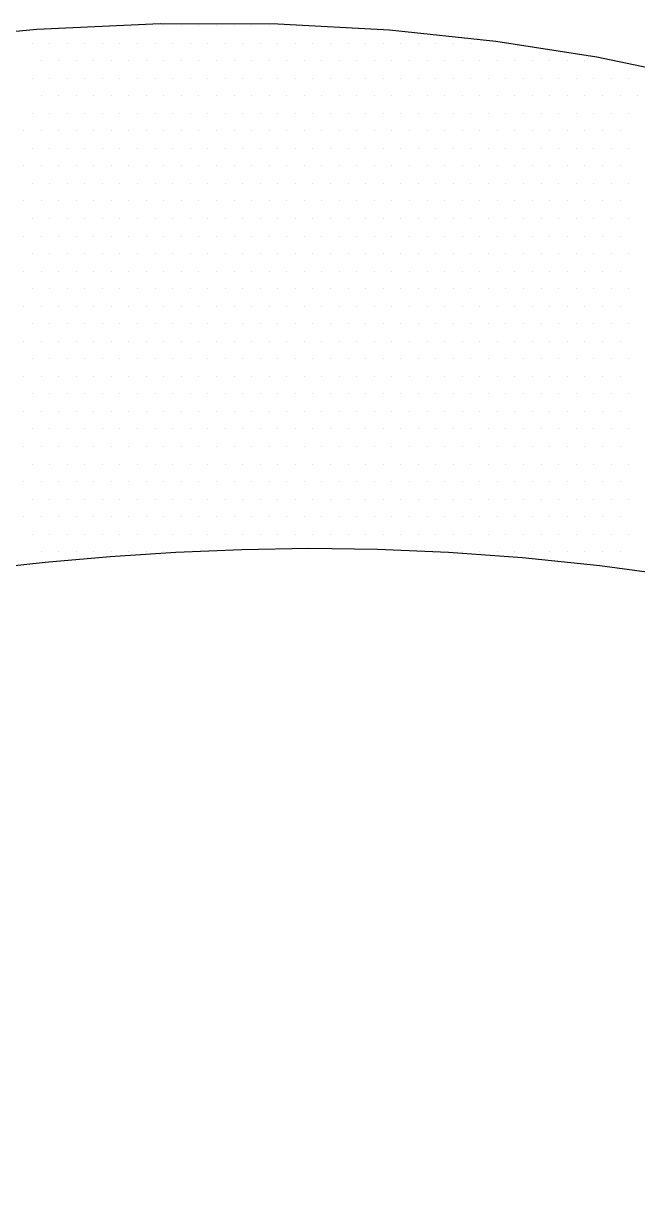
# Model space of a CAD drawing. Extents: x -427 to 62994, y 410 to 109394.
# Drawn here: x -42.435 to -42.157, y 609.872 to 610.402 of the extents above; entities that cross this region are included whole.
import ezdxf

# ---------------------------------------------------------------- set-up
doc = ezdxf.new("R2010")
doc.units = 0
doc.header["$MEASUREMENT"] = 0
doc.layers.add('LIN010CO', color=2, linetype='Continuous')

# ---------------------------------------------------------------- blocks, each defined once
blk = doc.blocks.new('*X43')
at = {"color": 0}
for p, q in [((261.67715, 628.523), (261.67715, 628.523)), ((261.6835, 628.523), (261.6835, 628.523)), ((261.68985, 628.523), (261.68985, 628.523)), ((261.6962, 628.523), (261.6962, 628.523)), ((261.70255, 628.523), (261.70255, 628.523)), ((261.7089, 628.523), (261.7089, 628.523)), ((261.71525, 628.523), (261.71525, 628.523)), ((261.7216, 628.523), (261.7216, 628.523)), ((261.72795, 628.523), (261.72795, 628.523)), ((261.7343, 628.523), (261.7343, 628.523)), ((261.74065, 628.523), (261.74065, 628.523)), ((261.604125, 628.51665), (261.604125, 628.51665)), ((261.610475, 628.51665), (261.610475, 628.51665)), ((261.616825, 628.51665), (261.616825, 628.51665)), ((261.623175, 628.51665), (261.623175, 628.51665)), ((261.629525, 628.51665), (261.629525, 628.51665)), ((261.635875, 628.51665), (261.635875, 628.51665)), ((261.642225, 628.51665), (261.642225, 628.51665)), ((261.648575, 628.51665), (261.648575, 628.51665)), ((261.654925, 628.51665), (261.654925, 628.51665)), ((261.661275, 628.51665), (261.661275, 628.51665)), ((261.667625, 628.51665), (261.667625, 628.51665)), ((261.673975, 628.51665), (261.673975, 628.51665)), ((261.680325, 628.51665), (261.680325, 628.51665)), ((261.686675, 628.51665), (261.686675, 628.51665)), ((261.693025, 628.51665), (261.693025, 628.51665)), ((261.699375, 628.51665), (261.699375, 628.51665)), ((261.705725, 628.51665), (261.705725, 628.51665)), ((261.712075, 628.51665), (261.712075, 628.51665)), ((261.718425, 628.51665), (261.718425, 628.51665)), ((261.724775, 628.51665), (261.724775, 628.51665)), ((261.731125, 628.51665), (261.731125, 628.51665)), ((261.737475, 628.51665), (261.737475, 628.51665)), ((261.743825, 628.51665), (261.743825, 628.51665)), ((261.750175, 628.51665), (261.750175, 628.51665)), ((261.756525, 628.51665), (261.756525, 628.51665)), ((261.762875, 628.51665), (261.762875, 628.51665)), ((261.769225, 628.51665), (261.769225, 628.51665)), ((261.775575, 628.51665), (261.775575, 628.51665)), ((261.5692, 628.5103), (261.5692, 628.5103)), ((261.57555, 628.5103), (261.57555, 628.5103)), ((261.5819, 628.5103), (261.5819, 628.5103)), ((261.58825, 628.5103), (261.58825, 628.5103)), ((261.5946, 628.5103), (261.5946, 628.5103)), ((261.60095, 628.5103), (261.60095, 628.5103)), ((261.6073, 628.5103), (261.6073, 628.5103)), ((261.61365, 628.5103), (261.61365, 628.5103)), ((261.62, 628.5103), (261.62, 628.5103)), ((261.62635, 628.5103), (261.62635, 628.5103)), ((261.6327, 628.5103), (261.6327, 628.5103)), ((261.63905, 628.5103), (261.63905, 628.5103)), ((261.6454, 628.5103), (261.6454, 628.5103)), ((261.65175, 628.5103), (261.65175, 628.5103)), ((261.6581, 628.5103), (261.6581, 628.5103)), ((261.66445, 628.5103), (261.66445, 628.5103)), ((261.6708, 628.5103), (261.6708, 628.5103)), ((261.67715, 628.5103), (261.67715, 628.5103)), ((261.6835, 628.5103), (261.6835, 628.5103)), ((261.68985, 628.5103), (261.68985, 628.5103)), ((261.6962, 628.5103), (261.6962, 628.5103)), ((261.70255, 628.5103), (261.70255, 628.5103)), ((261.7089, 628.5103), (261.7089, 628.5103)), ((261.71525, 628.5103), (261.71525, 628.5103)), ((261.7216, 628.5103), (261.7216, 628.5103)), ((261.72795, 628.5103), (261.72795, 628.5103)), ((261.7343, 628.5103), (261.7343, 628.5103)), ((261.74065, 628.5103), (261.74065, 628.5103)), ((261.747, 628.5103), (261.747, 628.5103)), ((261.75335, 628.5103), (261.75335, 628.5103)), ((261.7597, 628.5103), (261.7597, 628.5103)), ((261.76605, 628.5103), (261.76605, 628.5103)), ((261.7724, 628.5103), (261.7724, 628.5103)), ((261.559675, 628.50395), (261.559675, 628.50395)), ((261.566025, 628.50395), (261.566025, 628.50395)), ((261.572375, 628.50395), (261.572375, 628.50395)), ((261.578725, 628.50395), (261.578725, 628.50395)), ((261.585075, 628.50395), (261.585075, 628.50395)), ((261.591425, 628.50395), (261.591425, 628.50395)), ((261.597775, 628.50395), (261.597775, 628.50395)), ((261.604125, 628.50395), (261.604125, 628.50395)), ((261.610475, 628.50395), (261.610475, 628.50395)), ((261.616825, 628.50395), (261.616825, 628.50395)), ((261.623175, 628.50395), (261.623175, 628.50395)), ((261.629525, 628.50395), (261.629525, 628.50395)), ((261.635875, 628.50395), (261.635875, 628.50395)), ((261.642225, 628.50395), (261.642225, 628.50395)), ((261.648575, 628.50395), (261.648575, 628.50395)), ((261.654925, 628.50395), (261.654925, 628.50395)), ((261.661275, 628.50395), (261.661275, 628.50395)), ((261.667625, 628.50395), (261.667625, 628.50395)), ((261.673975, 628.50395), (261.673975, 628.50395)), ((261.680325, 628.50395), (261.680325, 628.50395)), ((261.686675, 628.50395), (261.686675, 628.50395)), ((261.693025, 628.50395), (261.693025, 628.50395)), ((261.699375, 628.50395), (261.699375, 628.50395)), ((261.705725, 628.50395), (261.705725, 628.50395)), ((261.712075, 628.50395), (261.712075, 628.50395)), ((261.718425, 628.50395), (261.718425, 628.50395)), ((261.724775, 628.50395), (261.724775, 628.50395)), ((261.731125, 628.50395), (261.731125, 628.50395)), ((261.737475, 628.50395), (261.737475, 628.50395)), ((261.743825, 628.50395), (261.743825, 628.50395)), ((261.750175, 628.50395), (261.750175, 628.50395)), ((261.756525, 628.50395), (261.756525, 628.50395)), ((261.762875, 628.50395), (261.762875, 628.50395)), ((261.769225, 628.50395), (261.769225, 628.50395)), ((261.775575, 628.50395), (261.775575, 628.50395)), ((261.5565, 628.4976), (261.5565, 628.4976)), ((261.56285, 628.4976), (261.56285, 628.4976)), ((261.5692, 628.4976), (261.5692, 628.4976)), ((261.57555, 628.4976), (261.57555, 628.4976)), ((261.5819, 628.4976), (261.5819, 628.4976)), ((261.58825, 628.4976), (261.58825, 628.4976)), ((261.5946, 628.4976), (261.5946, 628.4976)), ((261.60095, 628.4976), (261.60095, 628.4976)), ((261.6073, 628.4976), (261.6073, 628.4976)), ((261.61365, 628.4976), (261.61365, 628.4976)), ((261.62, 628.4976), (261.62, 628.4976)), ((261.62635, 628.4976), (261.62635, 628.4976)), ((261.6327, 628.4976), (261.6327, 628.4976)), ((261.63905, 628.4976), (261.63905, 628.4976)), ((261.6454, 628.4976), (261.6454, 628.4976)), ((261.65175, 628.4976), (261.65175, 628.4976)), ((261.6581, 628.4976), (261.6581, 628.4976)), ((261.66445, 628.4976), (261.66445, 628.4976)), ((261.6708, 628.4976), (261.6708, 628.4976)), ((261.67715, 628.4976), (261.67715, 628.4976)), ((261.6835, 628.4976), (261.6835, 628.4976)), ((261.68985, 628.4976), (261.68985, 628.4976)), ((261.6962, 628.4976), (261.6962, 628.4976)), ((261.70255, 628.4976), (261.70255, 628.4976)), ((261.7089, 628.4976), (261.7089, 628.4976)), ((261.71525, 628.4976), (261.71525, 628.4976)), ((261.7216, 628.4976), (261.7216, 628.4976)), ((261.72795, 628.4976), (261.72795, 628.4976)), ((261.7343, 628.4976), (261.7343, 628.4976)), ((261.74065, 628.4976), (261.74065, 628.4976)), ((261.747, 628.4976), (261.747, 628.4976)), ((261.75335, 628.4976), (261.75335, 628.4976)), ((261.7597, 628.4976), (261.7597, 628.4976)), ((261.76605, 628.4976), (261.76605, 628.4976)), ((261.7724, 628.4976), (261.7724, 628.4976)), ((261.559675, 628.49125), (261.559675, 628.49125)), ((261.566025, 628.49125), (261.566025, 628.49125)), ((261.572375, 628.49125), (261.572375, 628.49125)), ((261.578725, 628.49125), (261.578725, 628.49125)), ((261.585075, 628.49125), (261.585075, 628.49125)), ((261.591425, 628.49125), (261.591425, 628.49125)), ((261.597775, 628.49125), (261.597775, 628.49125)), ((261.604125, 628.49125), (261.604125, 628.49125)), ((261.610475, 628.49125), (261.610475, 628.49125)), ((261.616825, 628.49125), (261.616825, 628.49125)), ((261.623175, 628.49125), (261.623175, 628.49125)), ((261.629525, 628.49125), (261.629525, 628.49125)), ((261.635875, 628.49125), (261.635875, 628.49125)), ((261.642225, 628.49125), (261.642225, 628.49125)), ((261.648575, 628.49125), (261.648575, 628.49125)), ((261.654925, 628.49125), (261.654925, 628.49125)), ((261.661275, 628.49125), (261.661275, 628.49125)), ((261.667625, 628.49125), (261.667625, 628.49125)), ((261.673975, 628.49125), (261.673975, 628.49125)), ((261.680325, 628.49125), (261.680325, 628.49125)), ((261.686675, 628.49125), (261.686675, 628.49125)), ((261.693025, 628.49125), (261.693025, 628.49125)), ((261.699375, 628.49125), (261.699375, 628.49125)), ((261.705725, 628.49125), (261.705725, 628.49125)), ((261.712075, 628.49125), (261.712075, 628.49125)), ((261.718425, 628.49125), (261.718425, 628.49125)), ((261.724775, 628.49125), (261.724775, 628.49125)), ((261.731125, 628.49125), (261.731125, 628.49125)), ((261.737475, 628.49125), (261.737475, 628.49125)), ((261.743825, 628.49125), (261.743825, 628.49125)), ((261.750175, 628.49125), (261.750175, 628.49125)), ((261.756525, 628.49125), (261.756525, 628.49125)), ((261.762875, 628.49125), (261.762875, 628.49125)), ((261.769225, 628.49125), (261.769225, 628.49125)), ((261.775575, 628.49125), (261.775575, 628.49125)), ((261.56285, 628.4849), (261.56285, 628.4849)), ((261.5692, 628.4849), (261.5692, 628.4849)), ((261.57555, 628.4849), (261.57555, 628.4849)), ((261.5819, 628.4849), (261.5819, 628.4849)), ((261.58825, 628.4849), (261.58825, 628.4849)), ((261.5946, 628.4849), (261.5946, 628.4849)), ((261.60095, 628.4849), (261.60095, 628.4849)), ((261.6073, 628.4849), (261.6073, 628.4849)), ((261.61365, 628.4849), (261.61365, 628.4849)), ((261.62, 628.4849), (261.62, 628.4849)), ((261.62635, 628.4849), (261.62635, 628.4849)), ((261.6327, 628.4849), (261.6327, 628.4849)), ((261.63905, 628.4849), (261.63905, 628.4849)), ((261.6454, 628.4849), (261.6454, 628.4849)), ((261.65175, 628.4849), (261.65175, 628.4849)), ((261.6581, 628.4849), (261.6581, 628.4849)), ((261.66445, 628.4849), (261.66445, 628.4849)), ((261.6708, 628.4849), (261.6708, 628.4849)), ((261.67715, 628.4849), (261.67715, 628.4849)), ((261.6835, 628.4849), (261.6835, 628.4849)), ((261.68985, 628.4849), (261.68985, 628.4849)), ((261.6962, 628.4849), (261.6962, 628.4849)), ((261.70255, 628.4849), (261.70255, 628.4849)), ((261.7089, 628.4849), (261.7089, 628.4849)), ((261.71525, 628.4849), (261.71525, 628.4849)), ((261.7216, 628.4849), (261.7216, 628.4849)), ((261.72795, 628.4849), (261.72795, 628.4849)), ((261.7343, 628.4849), (261.7343, 628.4849)), ((261.74065, 628.4849), (261.74065, 628.4849)), ((261.747, 628.4849), (261.747, 628.4849)), ((261.75335, 628.4849), (261.75335, 628.4849)), ((261.7597, 628.4849), (261.7597, 628.4849)), ((261.76605, 628.4849), (261.76605, 628.4849)), ((261.7724, 628.4849), (261.7724, 628.4849)), ((261.77875, 628.4849), (261.77875, 628.4849)), ((261.559675, 628.47855), (261.559675, 628.47855)), ((261.566025, 628.47855), (261.566025, 628.47855)), ((261.572375, 628.47855), (261.572375, 628.47855)), ((261.578725, 628.47855), (261.578725, 628.47855)), ((261.585075, 628.47855), (261.585075, 628.47855)), ((261.591425, 628.47855), (261.591425, 628.47855)), ((261.597775, 628.47855), (261.597775, 628.47855)), ((261.604125, 628.47855), (261.604125, 628.47855)), ((261.610475, 628.47855), (261.610475, 628.47855)), ((261.616825, 628.47855), (261.616825, 628.47855)), ((261.623175, 628.47855), (261.623175, 628.47855)), ((261.629525, 628.47855), (261.629525, 628.47855)), ((261.635875, 628.47855), (261.635875, 628.47855)), ((261.642225, 628.47855), (261.642225, 628.47855)), ((261.648575, 628.47855), (261.648575, 628.47855)), ((261.654925, 628.47855), (261.654925, 628.47855)), ((261.661275, 628.47855), (261.661275, 628.47855)), ((261.667625, 628.47855), (261.667625, 628.47855)), ((261.673975, 628.47855), (261.673975, 628.47855)), ((261.680325, 628.47855), (261.680325, 628.47855)), ((261.686675, 628.47855), (261.686675, 628.47855)), ((261.693025, 628.47855), (261.693025, 628.47855)), ((261.699375, 628.47855), (261.699375, 628.47855)), ((261.705725, 628.47855), (261.705725, 628.47855)), ((261.712075, 628.47855), (261.712075, 628.47855)), ((261.718425, 628.47855), (261.718425, 628.47855)), ((261.724775, 628.47855), (261.724775, 628.47855)), ((261.731125, 628.47855), (261.731125, 628.47855)), ((261.737475, 628.47855), (261.737475, 628.47855)), ((261.743825, 628.47855), (261.743825, 628.47855)), ((261.750175, 628.47855), (261.750175, 628.47855)), ((261.756525, 628.47855), (261.756525, 628.47855)), ((261.762875, 628.47855), (261.762875, 628.47855)), ((261.769225, 628.47855), (261.769225, 628.47855)), ((261.775575, 628.47855), (261.775575, 628.47855)), ((261.56285, 628.4722), (261.56285, 628.4722)), ((261.5692, 628.4722), (261.5692, 628.4722)), ((261.57555, 628.4722), (261.57555, 628.4722)), ((261.5819, 628.4722), (261.5819, 628.4722)), ((261.58825, 628.4722), (261.58825, 628.4722)), ((261.5946, 628.4722), (261.5946, 628.4722)), ((261.60095, 628.4722), (261.60095, 628.4722)), ((261.6073, 628.4722), (261.6073, 628.4722)), ((261.61365, 628.4722), (261.61365, 628.4722)), ((261.62, 628.4722), (261.62, 628.4722)), ((261.62635, 628.4722), (261.62635, 628.4722)), ((261.6327, 628.4722), (261.6327, 628.4722)), ((261.63905, 628.4722), (261.63905, 628.4722)), ((261.6454, 628.4722), (261.6454, 628.4722)), ((261.65175, 628.4722), (261.65175, 628.4722)), ((261.6581, 628.4722), (261.6581, 628.4722)), ((261.66445, 628.4722), (261.66445, 628.4722)), ((261.6708, 628.4722), (261.6708, 628.4722)), ((261.67715, 628.4722), (261.67715, 628.4722)), ((261.6835, 628.4722), (261.6835, 628.4722)), ((261.68985, 628.4722), (261.68985, 628.4722)), ((261.6962, 628.4722), (261.6962, 628.4722)), ((261.70255, 628.4722), (261.70255, 628.4722)), ((261.7089, 628.4722), (261.7089, 628.4722)), ((261.71525, 628.4722), (261.71525, 628.4722)), ((261.7216, 628.4722), (261.7216, 628.4722)), ((261.72795, 628.4722), (261.72795, 628.4722)), ((261.7343, 628.4722), (261.7343, 628.4722)), ((261.74065, 628.4722), (261.74065, 628.4722)), ((261.747, 628.4722), (261.747, 628.4722)), ((261.75335, 628.4722), (261.75335, 628.4722)), ((261.7597, 628.4722), (261.7597, 628.4722)), ((261.76605, 628.4722), (261.76605, 628.4722)), ((261.7724, 628.4722), (261.7724, 628.4722)), ((261.77875, 628.4722), (261.77875, 628.4722)), ((261.559675, 628.46585), (261.559675, 628.46585)), ((261.566025, 628.46585), (261.566025, 628.46585)), ((261.572375, 628.46585), (261.572375, 628.46585)), ((261.578725, 628.46585), (261.578725, 628.46585)), ((261.585075, 628.46585), (261.585075, 628.46585)), ((261.591425, 628.46585), (261.591425, 628.46585)), ((261.597775, 628.46585), (261.597775, 628.46585)), ((261.604125, 628.46585), (261.604125, 628.46585)), ((261.610475, 628.46585), (261.610475, 628.46585)), ((261.616825, 628.46585), (261.616825, 628.46585)), ((261.623175, 628.46585), (261.623175, 628.46585)), ((261.629525, 628.46585), (261.629525, 628.46585)), ((261.635875, 628.46585), (261.635875, 628.46585)), ((261.642225, 628.46585), (261.642225, 628.46585)), ((261.648575, 628.46585), (261.648575, 628.46585)), ((261.654925, 628.46585), (261.654925, 628.46585)), ((261.661275, 628.46585), (261.661275, 628.46585)), ((261.667625, 628.46585), (261.667625, 628.46585)), ((261.673975, 628.46585), (261.673975, 628.46585)), ((261.680325, 628.46585), (261.680325, 628.46585)), ((261.686675, 628.46585), (261.686675, 628.46585)), ((261.693025, 628.46585), (261.693025, 628.46585)), ((261.699375, 628.46585), (261.699375, 628.46585)), ((261.705725, 628.46585), (261.705725, 628.46585)), ((261.712075, 628.46585), (261.712075, 628.46585)), ((261.718425, 628.46585), (261.718425, 628.46585)), ((261.724775, 628.46585), (261.724775, 628.46585)), ((261.731125, 628.46585), (261.731125, 628.46585)), ((261.737475, 628.46585), (261.737475, 628.46585)), ((261.743825, 628.46585), (261.743825, 628.46585)), ((261.750175, 628.46585), (261.750175, 628.46585)), ((261.756525, 628.46585), (261.756525, 628.46585)), ((261.762875, 628.46585), (261.762875, 628.46585)), ((261.769225, 628.46585), (261.769225, 628.46585)), ((261.775575, 628.46585), (261.775575, 628.46585)), ((261.56285, 628.4595), (261.56285, 628.4595)), ((261.5692, 628.4595), (261.5692, 628.4595)), ((261.57555, 628.4595), (261.57555, 628.4595)), ((261.5819, 628.4595), (261.5819, 628.4595)), ((261.58825, 628.4595), (261.58825, 628.4595)), ((261.5946, 628.4595), (261.5946, 628.4595)), ((261.60095, 628.4595), (261.60095, 628.4595)), ((261.6073, 628.4595), (261.6073, 628.4595)), ((261.61365, 628.4595), (261.61365, 628.4595)), ((261.62, 628.4595), (261.62, 628.4595)), ((261.62635, 628.4595), (261.62635, 628.4595)), ((261.6327, 628.4595), (261.6327, 628.4595)), ((261.63905, 628.4595), (261.63905, 628.4595)), ((261.6454, 628.4595), (261.6454, 628.4595)), ((261.65175, 628.4595), (261.65175, 628.4595)), ((261.6581, 628.4595), (261.6581, 628.4595)), ((261.66445, 628.4595), (261.66445, 628.4595)), ((261.6708, 628.4595), (261.6708, 628.4595)), ((261.67715, 628.4595), (261.67715, 628.4595)), ((261.6835, 628.4595), (261.6835, 628.4595)), ((261.68985, 628.4595), (261.68985, 628.4595)), ((261.6962, 628.4595), (261.6962, 628.4595)), ((261.70255, 628.4595), (261.70255, 628.4595)), ((261.7089, 628.4595), (261.7089, 628.4595)), ((261.71525, 628.4595), (261.71525, 628.4595)), ((261.7216, 628.4595), (261.7216, 628.4595)), ((261.72795, 628.4595), (261.72795, 628.4595)), ((261.7343, 628.4595), (261.7343, 628.4595)), ((261.74065, 628.4595), (261.74065, 628.4595)), ((261.747, 628.4595), (261.747, 628.4595)), ((261.75335, 628.4595), (261.75335, 628.4595)), ((261.7597, 628.4595), (261.7597, 628.4595)), ((261.76605, 628.4595), (261.76605, 628.4595)), ((261.7724, 628.4595), (261.7724, 628.4595)), ((261.77875, 628.4595), (261.77875, 628.4595)), ((261.559675, 628.45315), (261.559675, 628.45315)), ((261.566025, 628.45315), (261.566025, 628.45315)), ((261.572375, 628.45315), (261.572375, 628.45315)), ((261.578725, 628.45315), (261.578725, 628.45315)), ((261.585075, 628.45315), (261.585075, 628.45315)), ((261.591425, 628.45315), (261.591425, 628.45315)), ((261.597775, 628.45315), (261.597775, 628.45315)), ((261.604125, 628.45315), (261.604125, 628.45315)), ((261.610475, 628.45315), (261.610475, 628.45315)), ((261.616825, 628.45315), (261.616825, 628.45315)), ((261.623175, 628.45315), (261.623175, 628.45315)), ((261.629525, 628.45315), (261.629525, 628.45315)), ((261.635875, 628.45315), (261.635875, 628.45315)), ((261.642225, 628.45315), (261.642225, 628.45315)), ((261.648575, 628.45315), (261.648575, 628.45315)), ((261.654925, 628.45315), (261.654925, 628.45315)), ((261.661275, 628.45315), (261.661275, 628.45315)), ((261.667625, 628.45315), (261.667625, 628.45315)), ((261.673975, 628.45315), (261.673975, 628.45315)), ((261.680325, 628.45315), (261.680325, 628.45315)), ((261.686675, 628.45315), (261.686675, 628.45315)), ((261.693025, 628.45315), (261.693025, 628.45315)), ((261.699375, 628.45315), (261.699375, 628.45315)), ((261.705725, 628.45315), (261.705725, 628.45315)), ((261.712075, 628.45315), (261.712075, 628.45315)), ((261.718425, 628.45315), (261.718425, 628.45315)), ((261.724775, 628.45315), (261.724775, 628.45315)), ((261.731125, 628.45315), (261.731125, 628.45315)), ((261.737475, 628.45315), (261.737475, 628.45315)), ((261.743825, 628.45315), (261.743825, 628.45315)), ((261.750175, 628.45315), (261.750175, 628.45315)), ((261.756525, 628.45315), (261.756525, 628.45315)), ((261.762875, 628.45315), (261.762875, 628.45315)), ((261.769225, 628.45315), (261.769225, 628.45315)), ((261.775575, 628.45315), (261.775575, 628.45315)), ((261.56285, 628.4468), (261.56285, 628.4468)), ((261.5692, 628.4468), (261.5692, 628.4468)), ((261.57555, 628.4468), (261.57555, 628.4468)), ((261.5819, 628.4468), (261.5819, 628.4468)), ((261.58825, 628.4468), (261.58825, 628.4468)), ((261.5946, 628.4468), (261.5946, 628.4468)), ((261.60095, 628.4468), (261.60095, 628.4468)), ((261.6073, 628.4468), (261.6073, 628.4468)), ((261.61365, 628.4468), (261.61365, 628.4468)), ((261.62, 628.4468), (261.62, 628.4468)), ((261.62635, 628.4468), (261.62635, 628.4468)), ((261.6327, 628.4468), (261.6327, 628.4468)), ((261.63905, 628.4468), (261.63905, 628.4468)), ((261.6454, 628.4468), (261.6454, 628.4468)), ((261.65175, 628.4468), (261.65175, 628.4468)), ((261.6581, 628.4468), (261.6581, 628.4468)), ((261.66445, 628.4468), (261.66445, 628.4468)), ((261.6708, 628.4468), (261.6708, 628.4468)), ((261.67715, 628.4468), (261.67715, 628.4468)), ((261.6835, 628.4468), (261.6835, 628.4468)), ((261.68985, 628.4468), (261.68985, 628.4468)), ((261.6962, 628.4468), (261.6962, 628.4468)), ((261.70255, 628.4468), (261.70255, 628.4468)), ((261.7089, 628.4468), (261.7089, 628.4468)), ((261.71525, 628.4468), (261.71525, 628.4468)), ((261.7216, 628.4468), (261.7216, 628.4468)), ((261.72795, 628.4468), (261.72795, 628.4468)), ((261.7343, 628.4468), (261.7343, 628.4468)), ((261.74065, 628.4468), (261.74065, 628.4468)), ((261.747, 628.4468), (261.747, 628.4468)), ((261.75335, 628.4468), (261.75335, 628.4468)), ((261.7597, 628.4468), (261.7597, 628.4468)), ((261.76605, 628.4468), (261.76605, 628.4468)), ((261.7724, 628.4468), (261.7724, 628.4468)), ((261.77875, 628.4468), (261.77875, 628.4468)), ((261.559675, 628.44045), (261.559675, 628.44045)), ((261.566025, 628.44045), (261.566025, 628.44045)), ((261.572375, 628.44045), (261.572375, 628.44045)), ((261.578725, 628.44045), (261.578725, 628.44045)), ((261.585075, 628.44045), (261.585075, 628.44045)), ((261.591425, 628.44045), (261.591425, 628.44045)), ((261.597775, 628.44045), (261.597775, 628.44045)), ((261.604125, 628.44045), (261.604125, 628.44045)), ((261.610475, 628.44045), (261.610475, 628.44045)), ((261.616825, 628.44045), (261.616825, 628.44045)), ((261.623175, 628.44045), (261.623175, 628.44045)), ((261.629525, 628.44045), (261.629525, 628.44045)), ((261.635875, 628.44045), (261.635875, 628.44045)), ((261.642225, 628.44045), (261.642225, 628.44045)), ((261.648575, 628.44045), (261.648575, 628.44045)), ((261.654925, 628.44045), (261.654925, 628.44045)), ((261.661275, 628.44045), (261.661275, 628.44045)), ((261.667625, 628.44045), (261.667625, 628.44045)), ((261.673975, 628.44045), (261.673975, 628.44045)), ((261.680325, 628.44045), (261.680325, 628.44045)), ((261.686675, 628.44045), (261.686675, 628.44045)), ((261.693025, 628.44045), (261.693025, 628.44045)), ((261.699375, 628.44045), (261.699375, 628.44045)), ((261.705725, 628.44045), (261.705725, 628.44045)), ((261.712075, 628.44045), (261.712075, 628.44045)), ((261.718425, 628.44045), (261.718425, 628.44045)), ((261.724775, 628.44045), (261.724775, 628.44045)), ((261.731125, 628.44045), (261.731125, 628.44045)), ((261.737475, 628.44045), (261.737475, 628.44045)), ((261.743825, 628.44045), (261.743825, 628.44045)), ((261.750175, 628.44045), (261.750175, 628.44045)), ((261.756525, 628.44045), (261.756525, 628.44045)), ((261.762875, 628.44045), (261.762875, 628.44045)), ((261.769225, 628.44045), (261.769225, 628.44045)), ((261.775575, 628.44045), (261.775575, 628.44045)), ((261.56285, 628.4341), (261.56285, 628.4341)), ((261.5692, 628.4341), (261.5692, 628.4341)), ((261.57555, 628.4341), (261.57555, 628.4341)), ((261.5819, 628.4341), (261.5819, 628.4341)), ((261.58825, 628.4341), (261.58825, 628.4341)), ((261.5946, 628.4341), (261.5946, 628.4341)), ((261.60095, 628.4341), (261.60095, 628.4341)), ((261.6073, 628.4341), (261.6073, 628.4341)), ((261.61365, 628.4341), (261.61365, 628.4341)), ((261.62, 628.4341), (261.62, 628.4341)), ((261.62635, 628.4341), (261.62635, 628.4341)), ((261.6327, 628.4341), (261.6327, 628.4341)), ((261.63905, 628.4341), (261.63905, 628.4341)), ((261.6454, 628.4341), (261.6454, 628.4341)), ((261.65175, 628.4341), (261.65175, 628.4341)), ((261.6581, 628.4341), (261.6581, 628.4341)), ((261.66445, 628.4341), (261.66445, 628.4341)), ((261.6708, 628.4341), (261.6708, 628.4341)), ((261.67715, 628.4341), (261.67715, 628.4341)), ((261.6835, 628.4341), (261.6835, 628.4341)), ((261.68985, 628.4341), (261.68985, 628.4341)), ((261.6962, 628.4341), (261.6962, 628.4341)), ((261.70255, 628.4341), (261.70255, 628.4341)), ((261.7089, 628.4341), (261.7089, 628.4341)), ((261.71525, 628.4341), (261.71525, 628.4341)), ((261.7216, 628.4341), (261.7216, 628.4341)), ((261.72795, 628.4341), (261.72795, 628.4341)), ((261.7343, 628.4341), (261.7343, 628.4341)), ((261.74065, 628.4341), (261.74065, 628.4341)), ((261.747, 628.4341), (261.747, 628.4341)), ((261.75335, 628.4341), (261.75335, 628.4341)), ((261.7597, 628.4341), (261.7597, 628.4341)), ((261.76605, 628.4341), (261.76605, 628.4341)), ((261.7724, 628.4341), (261.7724, 628.4341)), ((261.77875, 628.4341), (261.77875, 628.4341)), ((261.559675, 628.42775), (261.559675, 628.42775)), ((261.566025, 628.42775), (261.566025, 628.42775)), ((261.572375, 628.42775), (261.572375, 628.42775)), ((261.578725, 628.42775), (261.578725, 628.42775)), ((261.585075, 628.42775), (261.585075, 628.42775)), ((261.591425, 628.42775), (261.591425, 628.42775)), ((261.597775, 628.42775), (261.597775, 628.42775)), ((261.604125, 628.42775), (261.604125, 628.42775)), ((261.610475, 628.42775), (261.610475, 628.42775)), ((261.616825, 628.42775), (261.616825, 628.42775)), ((261.623175, 628.42775), (261.623175, 628.42775)), ((261.629525, 628.42775), (261.629525, 628.42775)), ((261.635875, 628.42775), (261.635875, 628.42775)), ((261.642225, 628.42775), (261.642225, 628.42775)), ((261.648575, 628.42775), (261.648575, 628.42775)), ((261.654925, 628.42775), (261.654925, 628.42775)), ((261.661275, 628.42775), (261.661275, 628.42775)), ((261.667625, 628.42775), (261.667625, 628.42775)), ((261.673975, 628.42775), (261.673975, 628.42775)), ((261.680325, 628.42775), (261.680325, 628.42775)), ((261.686675, 628.42775), (261.686675, 628.42775)), ((261.693025, 628.42775), (261.693025, 628.42775)), ((261.699375, 628.42775), (261.699375, 628.42775)), ((261.705725, 628.42775), (261.705725, 628.42775)), ((261.712075, 628.42775), (261.712075, 628.42775)), ((261.718425, 628.42775), (261.718425, 628.42775)), ((261.724775, 628.42775), (261.724775, 628.42775)), ((261.731125, 628.42775), (261.731125, 628.42775)), ((261.737475, 628.42775), (261.737475, 628.42775)), ((261.743825, 628.42775), (261.743825, 628.42775)), ((261.750175, 628.42775), (261.750175, 628.42775)), ((261.756525, 628.42775), (261.756525, 628.42775)), ((261.762875, 628.42775), (261.762875, 628.42775)), ((261.769225, 628.42775), (261.769225, 628.42775)), ((261.775575, 628.42775), (261.775575, 628.42775)), ((261.56285, 628.4214), (261.56285, 628.4214)), ((261.5692, 628.4214), (261.5692, 628.4214)), ((261.57555, 628.4214), (261.57555, 628.4214)), ((261.5819, 628.4214), (261.5819, 628.4214)), ((261.58825, 628.4214), (261.58825, 628.4214)), ((261.5946, 628.4214), (261.5946, 628.4214)), ((261.60095, 628.4214), (261.60095, 628.4214)), ((261.6073, 628.4214), (261.6073, 628.4214)), ((261.61365, 628.4214), (261.61365, 628.4214)), ((261.62, 628.4214), (261.62, 628.4214)), ((261.62635, 628.4214), (261.62635, 628.4214)), ((261.6327, 628.4214), (261.6327, 628.4214)), ((261.63905, 628.4214), (261.63905, 628.4214)), ((261.6454, 628.4214), (261.6454, 628.4214)), ((261.65175, 628.4214), (261.65175, 628.4214)), ((261.6581, 628.4214), (261.6581, 628.4214)), ((261.66445, 628.4214), (261.66445, 628.4214)), ((261.6708, 628.4214), (261.6708, 628.4214)), ((261.67715, 628.4214), (261.67715, 628.4214)), ((261.6835, 628.4214), (261.6835, 628.4214)), ((261.68985, 628.4214), (261.68985, 628.4214)), ((261.6962, 628.4214), (261.6962, 628.4214)), ((261.70255, 628.4214), (261.70255, 628.4214)), ((261.7089, 628.4214), (261.7089, 628.4214)), ((261.71525, 628.4214), (261.71525, 628.4214)), ((261.7216, 628.4214), (261.7216, 628.4214)), ((261.72795, 628.4214), (261.72795, 628.4214)), ((261.7343, 628.4214), (261.7343, 628.4214)), ((261.74065, 628.4214), (261.74065, 628.4214)), ((261.747, 628.4214), (261.747, 628.4214)), ((261.75335, 628.4214), (261.75335, 628.4214)), ((261.7597, 628.4214), (261.7597, 628.4214)), ((261.76605, 628.4214), (261.76605, 628.4214)), ((261.7724, 628.4214), (261.7724, 628.4214)), ((261.77875, 628.4214), (261.77875, 628.4214)), ((261.559675, 628.41505), (261.559675, 628.41505)), ((261.566025, 628.41505), (261.566025, 628.41505)), ((261.572375, 628.41505), (261.572375, 628.41505)), ((261.578725, 628.41505), (261.578725, 628.41505)), ((261.585075, 628.41505), (261.585075, 628.41505)), ((261.591425, 628.41505), (261.591425, 628.41505)), ((261.597775, 628.41505), (261.597775, 628.41505)), ((261.604125, 628.41505), (261.604125, 628.41505)), ((261.610475, 628.41505), (261.610475, 628.41505)), ((261.616825, 628.41505), (261.616825, 628.41505)), ((261.623175, 628.41505), (261.623175, 628.41505)), ((261.629525, 628.41505), (261.629525, 628.41505)), ((261.635875, 628.41505), (261.635875, 628.41505)), ((261.642225, 628.41505), (261.642225, 628.41505)), ((261.648575, 628.41505), (261.648575, 628.41505)), ((261.654925, 628.41505), (261.654925, 628.41505)), ((261.661275, 628.41505), (261.661275, 628.41505)), ((261.667625, 628.41505), (261.667625, 628.41505)), ((261.673975, 628.41505), (261.673975, 628.41505)), ((261.680325, 628.41505), (261.680325, 628.41505)), ((261.686675, 628.41505), (261.686675, 628.41505)), ((261.693025, 628.41505), (261.693025, 628.41505)), ((261.699375, 628.41505), (261.699375, 628.41505)), ((261.705725, 628.41505), (261.705725, 628.41505)), ((261.712075, 628.41505), (261.712075, 628.41505)), ((261.718425, 628.41505), (261.718425, 628.41505)), ((261.724775, 628.41505), (261.724775, 628.41505)), ((261.731125, 628.41505), (261.731125, 628.41505)), ((261.737475, 628.41505), (261.737475, 628.41505)), ((261.743825, 628.41505), (261.743825, 628.41505)), ((261.750175, 628.41505), (261.750175, 628.41505)), ((261.756525, 628.41505), (261.756525, 628.41505)), ((261.762875, 628.41505), (261.762875, 628.41505)), ((261.769225, 628.41505), (261.769225, 628.41505)), ((261.775575, 628.41505), (261.775575, 628.41505)), ((261.56285, 628.4087), (261.56285, 628.4087)), ((261.5692, 628.4087), (261.5692, 628.4087)), ((261.57555, 628.4087), (261.57555, 628.4087)), ((261.5819, 628.4087), (261.5819, 628.4087)), ((261.58825, 628.4087), (261.58825, 628.4087)), ((261.5946, 628.4087), (261.5946, 628.4087)), ((261.60095, 628.4087), (261.60095, 628.4087)), ((261.6073, 628.4087), (261.6073, 628.4087)), ((261.61365, 628.4087), (261.61365, 628.4087)), ((261.62, 628.4087), (261.62, 628.4087)), ((261.62635, 628.4087), (261.62635, 628.4087)), ((261.6327, 628.4087), (261.6327, 628.4087)), ((261.63905, 628.4087), (261.63905, 628.4087)), ((261.6454, 628.4087), (261.6454, 628.4087)), ((261.65175, 628.4087), (261.65175, 628.4087)), ((261.6581, 628.4087), (261.6581, 628.4087)), ((261.66445, 628.4087), (261.66445, 628.4087)), ((261.6708, 628.4087), (261.6708, 628.4087)), ((261.67715, 628.4087), (261.67715, 628.4087)), ((261.6835, 628.4087), (261.6835, 628.4087)), ((261.68985, 628.4087), (261.68985, 628.4087)), ((261.6962, 628.4087), (261.6962, 628.4087)), ((261.70255, 628.4087), (261.70255, 628.4087)), ((261.7089, 628.4087), (261.7089, 628.4087)), ((261.71525, 628.4087), (261.71525, 628.4087)), ((261.7216, 628.4087), (261.7216, 628.4087)), ((261.72795, 628.4087), (261.72795, 628.4087)), ((261.7343, 628.4087), (261.7343, 628.4087)), ((261.74065, 628.4087), (261.74065, 628.4087)), ((261.747, 628.4087), (261.747, 628.4087)), ((261.75335, 628.4087), (261.75335, 628.4087)), ((261.7597, 628.4087), (261.7597, 628.4087)), ((261.76605, 628.4087), (261.76605, 628.4087)), ((261.7724, 628.4087), (261.7724, 628.4087)), ((261.77875, 628.4087), (261.77875, 628.4087)), ((261.559675, 628.40235), (261.559675, 628.40235)), ((261.566025, 628.40235), (261.566025, 628.40235)), ((261.572375, 628.40235), (261.572375, 628.40235)), ((261.578725, 628.40235), (261.578725, 628.40235)), ((261.585075, 628.40235), (261.585075, 628.40235)), ((261.591425, 628.40235), (261.591425, 628.40235)), ((261.597775, 628.40235), (261.597775, 628.40235)), ((261.604125, 628.40235), (261.604125, 628.40235)), ((261.610475, 628.40235), (261.610475, 628.40235)), ((261.616825, 628.40235), (261.616825, 628.40235)), ((261.623175, 628.40235), (261.623175, 628.40235)), ((261.629525, 628.40235), (261.629525, 628.40235)), ((261.635875, 628.40235), (261.635875, 628.40235)), ((261.642225, 628.40235), (261.642225, 628.40235)), ((261.648575, 628.40235), (261.648575, 628.40235)), ((261.654925, 628.40235), (261.654925, 628.40235)), ((261.661275, 628.40235), (261.661275, 628.40235)), ((261.667625, 628.40235), (261.667625, 628.40235)), ((261.673975, 628.40235), (261.673975, 628.40235)), ((261.680325, 628.40235), (261.680325, 628.40235)), ((261.686675, 628.40235), (261.686675, 628.40235)), ((261.693025, 628.40235), (261.693025, 628.40235)), ((261.699375, 628.40235), (261.699375, 628.40235)), ((261.705725, 628.40235), (261.705725, 628.40235)), ((261.712075, 628.40235), (261.712075, 628.40235)), ((261.718425, 628.40235), (261.718425, 628.40235)), ((261.724775, 628.40235), (261.724775, 628.40235)), ((261.731125, 628.40235), (261.731125, 628.40235)), ((261.737475, 628.40235), (261.737475, 628.40235)), ((261.743825, 628.40235), (261.743825, 628.40235)), ((261.750175, 628.40235), (261.750175, 628.40235)), ((261.756525, 628.40235), (261.756525, 628.40235)), ((261.762875, 628.40235), (261.762875, 628.40235)), ((261.769225, 628.40235), (261.769225, 628.40235)), ((261.775575, 628.40235), (261.775575, 628.40235)), ((261.56285, 628.396), (261.56285, 628.396)), ((261.5692, 628.396), (261.5692, 628.396)), ((261.57555, 628.396), (261.57555, 628.396)), ((261.5819, 628.396), (261.5819, 628.396)), ((261.58825, 628.396), (261.58825, 628.396)), ((261.5946, 628.396), (261.5946, 628.396)), ((261.60095, 628.396), (261.60095, 628.396)), ((261.6073, 628.396), (261.6073, 628.396)), ((261.61365, 628.396), (261.61365, 628.396)), ((261.62, 628.396), (261.62, 628.396)), ((261.62635, 628.396), (261.62635, 628.396)), ((261.6327, 628.396), (261.6327, 628.396)), ((261.63905, 628.396), (261.63905, 628.396)), ((261.6454, 628.396), (261.6454, 628.396)), ((261.65175, 628.396), (261.65175, 628.396)), ((261.6581, 628.396), (261.6581, 628.396)), ((261.66445, 628.396), (261.66445, 628.396)), ((261.6708, 628.396), (261.6708, 628.396)), ((261.67715, 628.396), (261.67715, 628.396)), ((261.6835, 628.396), (261.6835, 628.396)), ((261.68985, 628.396), (261.68985, 628.396)), ((261.6962, 628.396), (261.6962, 628.396)), ((261.70255, 628.396), (261.70255, 628.396)), ((261.7089, 628.396), (261.7089, 628.396)), ((261.71525, 628.396), (261.71525, 628.396)), ((261.7216, 628.396), (261.7216, 628.396)), ((261.72795, 628.396), (261.72795, 628.396)), ((261.7343, 628.396), (261.7343, 628.396)), ((261.74065, 628.396), (261.74065, 628.396)), ((261.747, 628.396), (261.747, 628.396)), ((261.75335, 628.396), (261.75335, 628.396)), ((261.7597, 628.396), (261.7597, 628.396)), ((261.76605, 628.396), (261.76605, 628.396)), ((261.7724, 628.396), (261.7724, 628.396)), ((261.77875, 628.396), (261.77875, 628.396)), ((261.559675, 628.38965), (261.559675, 628.38965)), ((261.566025, 628.38965), (261.566025, 628.38965)), ((261.572375, 628.38965), (261.572375, 628.38965)), ((261.578725, 628.38965), (261.578725, 628.38965)), ((261.585075, 628.38965), (261.585075, 628.38965)), ((261.591425, 628.38965), (261.591425, 628.38965)), ((261.597775, 628.38965), (261.597775, 628.38965)), ((261.604125, 628.38965), (261.604125, 628.38965)), ((261.610475, 628.38965), (261.610475, 628.38965)), ((261.616825, 628.38965), (261.616825, 628.38965)), ((261.623175, 628.38965), (261.623175, 628.38965)), ((261.629525, 628.38965), (261.629525, 628.38965)), ((261.635875, 628.38965), (261.635875, 628.38965)), ((261.642225, 628.38965), (261.642225, 628.38965)), ((261.648575, 628.38965), (261.648575, 628.38965)), ((261.654925, 628.38965), (261.654925, 628.38965)), ((261.661275, 628.38965), (261.661275, 628.38965)), ((261.667625, 628.38965), (261.667625, 628.38965)), ((261.673975, 628.38965), (261.673975, 628.38965)), ((261.680325, 628.38965), (261.680325, 628.38965)), ((261.686675, 628.38965), (261.686675, 628.38965)), ((261.693025, 628.38965), (261.693025, 628.38965)), ((261.699375, 628.38965), (261.699375, 628.38965)), ((261.705725, 628.38965), (261.705725, 628.38965)), ((261.712075, 628.38965), (261.712075, 628.38965)), ((261.718425, 628.38965), (261.718425, 628.38965)), ((261.724775, 628.38965), (261.724775, 628.38965)), ((261.731125, 628.38965), (261.731125, 628.38965)), ((261.737475, 628.38965), (261.737475, 628.38965)), ((261.743825, 628.38965), (261.743825, 628.38965)), ((261.750175, 628.38965), (261.750175, 628.38965)), ((261.756525, 628.38965), (261.756525, 628.38965)), ((261.762875, 628.38965), (261.762875, 628.38965)), ((261.769225, 628.38965), (261.769225, 628.38965)), ((261.775575, 628.38965), (261.775575, 628.38965)), ((261.56285, 628.3833), (261.56285, 628.3833)), ((261.5692, 628.3833), (261.5692, 628.3833)), ((261.57555, 628.3833), (261.57555, 628.3833)), ((261.5819, 628.3833), (261.5819, 628.3833)), ((261.58825, 628.3833), (261.58825, 628.3833)), ((261.5946, 628.3833), (261.5946, 628.3833)), ((261.60095, 628.3833), (261.60095, 628.3833)), ((261.6073, 628.3833), (261.6073, 628.3833)), ((261.61365, 628.3833), (261.61365, 628.3833)), ((261.62, 628.3833), (261.62, 628.3833)), ((261.62635, 628.3833), (261.62635, 628.3833)), ((261.6327, 628.3833), (261.6327, 628.3833)), ((261.63905, 628.3833), (261.63905, 628.3833)), ((261.6454, 628.3833), (261.6454, 628.3833)), ((261.65175, 628.3833), (261.65175, 628.3833)), ((261.6581, 628.3833), (261.6581, 628.3833)), ((261.66445, 628.3833), (261.66445, 628.3833)), ((261.6708, 628.3833), (261.6708, 628.3833)), ((261.67715, 628.3833), (261.67715, 628.3833)), ((261.6835, 628.3833), (261.6835, 628.3833)), ((261.68985, 628.3833), (261.68985, 628.3833)), ((261.6962, 628.3833), (261.6962, 628.3833)), ((261.70255, 628.3833), (261.70255, 628.3833)), ((261.7089, 628.3833), (261.7089, 628.3833)), ((261.71525, 628.3833), (261.71525, 628.3833)), ((261.7216, 628.3833), (261.7216, 628.3833)), ((261.72795, 628.3833), (261.72795, 628.3833)), ((261.7343, 628.3833), (261.7343, 628.3833)), ((261.74065, 628.3833), (261.74065, 628.3833)), ((261.747, 628.3833), (261.747, 628.3833)), ((261.75335, 628.3833), (261.75335, 628.3833)), ((261.7597, 628.3833), (261.7597, 628.3833)), ((261.76605, 628.3833), (261.76605, 628.3833)), ((261.7724, 628.3833), (261.7724, 628.3833)), ((261.77875, 628.3833), (261.77875, 628.3833)), ((261.559675, 628.37695), (261.559675, 628.37695)), ((261.566025, 628.37695), (261.566025, 628.37695)), ((261.572375, 628.37695), (261.572375, 628.37695)), ((261.578725, 628.37695), (261.578725, 628.37695)), ((261.585075, 628.37695), (261.585075, 628.37695)), ((261.591425, 628.37695), (261.591425, 628.37695)), ((261.597775, 628.37695), (261.597775, 628.37695)), ((261.604125, 628.37695), (261.604125, 628.37695)), ((261.610475, 628.37695), (261.610475, 628.37695)), ((261.616825, 628.37695), (261.616825, 628.37695)), ((261.623175, 628.37695), (261.623175, 628.37695)), ((261.629525, 628.37695), (261.629525, 628.37695)), ((261.635875, 628.37695), (261.635875, 628.37695)), ((261.642225, 628.37695), (261.642225, 628.37695)), ((261.648575, 628.37695), (261.648575, 628.37695)), ((261.654925, 628.37695), (261.654925, 628.37695)), ((261.661275, 628.37695), (261.661275, 628.37695)), ((261.667625, 628.37695), (261.667625, 628.37695)), ((261.673975, 628.37695), (261.673975, 628.37695)), ((261.680325, 628.37695), (261.680325, 628.37695)), ((261.686675, 628.37695), (261.686675, 628.37695)), ((261.693025, 628.37695), (261.693025, 628.37695)), ((261.699375, 628.37695), (261.699375, 628.37695)), ((261.705725, 628.37695), (261.705725, 628.37695)), ((261.712075, 628.37695), (261.712075, 628.37695)), ((261.718425, 628.37695), (261.718425, 628.37695)), ((261.724775, 628.37695), (261.724775, 628.37695)), ((261.731125, 628.37695), (261.731125, 628.37695)), ((261.737475, 628.37695), (261.737475, 628.37695)), ((261.743825, 628.37695), (261.743825, 628.37695)), ((261.750175, 628.37695), (261.750175, 628.37695)), ((261.756525, 628.37695), (261.756525, 628.37695)), ((261.762875, 628.37695), (261.762875, 628.37695)), ((261.769225, 628.37695), (261.769225, 628.37695)), ((261.775575, 628.37695), (261.775575, 628.37695)), ((261.56285, 628.3706), (261.56285, 628.3706)), ((261.5692, 628.3706), (261.5692, 628.3706)), ((261.57555, 628.3706), (261.57555, 628.3706)), ((261.5819, 628.3706), (261.5819, 628.3706)), ((261.58825, 628.3706), (261.58825, 628.3706)), ((261.5946, 628.3706), (261.5946, 628.3706)), ((261.60095, 628.3706), (261.60095, 628.3706)), ((261.6073, 628.3706), (261.6073, 628.3706)), ((261.61365, 628.3706), (261.61365, 628.3706)), ((261.62, 628.3706), (261.62, 628.3706)), ((261.62635, 628.3706), (261.62635, 628.3706)), ((261.6327, 628.3706), (261.6327, 628.3706)), ((261.63905, 628.3706), (261.63905, 628.3706)), ((261.6454, 628.3706), (261.6454, 628.3706)), ((261.65175, 628.3706), (261.65175, 628.3706)), ((261.6581, 628.3706), (261.6581, 628.3706)), ((261.66445, 628.3706), (261.66445, 628.3706)), ((261.6708, 628.3706), (261.6708, 628.3706)), ((261.67715, 628.3706), (261.67715, 628.3706)), ((261.6835, 628.3706), (261.6835, 628.3706)), ((261.68985, 628.3706), (261.68985, 628.3706)), ((261.6962, 628.3706), (261.6962, 628.3706)), ((261.70255, 628.3706), (261.70255, 628.3706)), ((261.7089, 628.3706), (261.7089, 628.3706)), ((261.71525, 628.3706), (261.71525, 628.3706)), ((261.7216, 628.3706), (261.7216, 628.3706)), ((261.72795, 628.3706), (261.72795, 628.3706)), ((261.7343, 628.3706), (261.7343, 628.3706)), ((261.74065, 628.3706), (261.74065, 628.3706)), ((261.747, 628.3706), (261.747, 628.3706)), ((261.75335, 628.3706), (261.75335, 628.3706)), ((261.7597, 628.3706), (261.7597, 628.3706)), ((261.76605, 628.3706), (261.76605, 628.3706)), ((261.7724, 628.3706), (261.7724, 628.3706)), ((261.77875, 628.3706), (261.77875, 628.3706)), ((261.559675, 628.36425), (261.559675, 628.36425)), ((261.566025, 628.36425), (261.566025, 628.36425)), ((261.572375, 628.36425), (261.572375, 628.36425)), ((261.578725, 628.36425), (261.578725, 628.36425)), ((261.585075, 628.36425), (261.585075, 628.36425)), ((261.591425, 628.36425), (261.591425, 628.36425)), ((261.597775, 628.36425), (261.597775, 628.36425)), ((261.604125, 628.36425), (261.604125, 628.36425)), ((261.610475, 628.36425), (261.610475, 628.36425)), ((261.616825, 628.36425), (261.616825, 628.36425)), ((261.623175, 628.36425), (261.623175, 628.36425)), ((261.629525, 628.36425), (261.629525, 628.36425)), ((261.635875, 628.36425), (261.635875, 628.36425)), ((261.642225, 628.36425), (261.642225, 628.36425)), ((261.648575, 628.36425), (261.648575, 628.36425)), ((261.654925, 628.36425), (261.654925, 628.36425)), ((261.661275, 628.36425), (261.661275, 628.36425)), ((261.667625, 628.36425), (261.667625, 628.36425)), ((261.673975, 628.36425), (261.673975, 628.36425)), ((261.680325, 628.36425), (261.680325, 628.36425)), ((261.686675, 628.36425), (261.686675, 628.36425)), ((261.693025, 628.36425), (261.693025, 628.36425)), ((261.699375, 628.36425), (261.699375, 628.36425)), ((261.705725, 628.36425), (261.705725, 628.36425)), ((261.712075, 628.36425), (261.712075, 628.36425)), ((261.718425, 628.36425), (261.718425, 628.36425)), ((261.724775, 628.36425), (261.724775, 628.36425)), ((261.731125, 628.36425), (261.731125, 628.36425)), ((261.737475, 628.36425), (261.737475, 628.36425)), ((261.743825, 628.36425), (261.743825, 628.36425)), ((261.750175, 628.36425), (261.750175, 628.36425)), ((261.756525, 628.36425), (261.756525, 628.36425)), ((261.762875, 628.36425), (261.762875, 628.36425)), ((261.769225, 628.36425), (261.769225, 628.36425)), ((261.775575, 628.36425), (261.775575, 628.36425)), ((261.56285, 628.3579), (261.56285, 628.3579)), ((261.5692, 628.3579), (261.5692, 628.3579)), ((261.57555, 628.3579), (261.57555, 628.3579)), ((261.5819, 628.3579), (261.5819, 628.3579)), ((261.58825, 628.3579), (261.58825, 628.3579)), ((261.5946, 628.3579), (261.5946, 628.3579)), ((261.60095, 628.3579), (261.60095, 628.3579)), ((261.6073, 628.3579), (261.6073, 628.3579)), ((261.61365, 628.3579), (261.61365, 628.3579)), ((261.62, 628.3579), (261.62, 628.3579)), ((261.62635, 628.3579), (261.62635, 628.3579)), ((261.6327, 628.3579), (261.6327, 628.3579)), ((261.63905, 628.3579), (261.63905, 628.3579)), ((261.6454, 628.3579), (261.6454, 628.3579)), ((261.65175, 628.3579), (261.65175, 628.3579)), ((261.6581, 628.3579), (261.6581, 628.3579)), ((261.66445, 628.3579), (261.66445, 628.3579)), ((261.6708, 628.3579), (261.6708, 628.3579)), ((261.67715, 628.3579), (261.67715, 628.3579)), ((261.6835, 628.3579), (261.6835, 628.3579)), ((261.68985, 628.3579), (261.68985, 628.3579)), ((261.6962, 628.3579), (261.6962, 628.3579)), ((261.70255, 628.3579), (261.70255, 628.3579)), ((261.7089, 628.3579), (261.7089, 628.3579)), ((261.71525, 628.3579), (261.71525, 628.3579)), ((261.7216, 628.3579), (261.7216, 628.3579)), ((261.72795, 628.3579), (261.72795, 628.3579)), ((261.7343, 628.3579), (261.7343, 628.3579)), ((261.74065, 628.3579), (261.74065, 628.3579)), ((261.747, 628.3579), (261.747, 628.3579)), ((261.75335, 628.3579), (261.75335, 628.3579)), ((261.7597, 628.3579), (261.7597, 628.3579)), ((261.76605, 628.3579), (261.76605, 628.3579)), ((261.7724, 628.3579), (261.7724, 628.3579)), ((261.77875, 628.3579), (261.77875, 628.3579)), ((261.559675, 628.35155), (261.559675, 628.35155)), ((261.566025, 628.35155), (261.566025, 628.35155)), ((261.572375, 628.35155), (261.572375, 628.35155)), ((261.578725, 628.35155), (261.578725, 628.35155)), ((261.585075, 628.35155), (261.585075, 628.35155)), ((261.591425, 628.35155), (261.591425, 628.35155)), ((261.597775, 628.35155), (261.597775, 628.35155)), ((261.604125, 628.35155), (261.604125, 628.35155)), ((261.610475, 628.35155), (261.610475, 628.35155)), ((261.616825, 628.35155), (261.616825, 628.35155)), ((261.623175, 628.35155), (261.623175, 628.35155)), ((261.629525, 628.35155), (261.629525, 628.35155)), ((261.635875, 628.35155), (261.635875, 628.35155)), ((261.642225, 628.35155), (261.642225, 628.35155)), ((261.648575, 628.35155), (261.648575, 628.35155)), ((261.654925, 628.35155), (261.654925, 628.35155)), ((261.661275, 628.35155), (261.661275, 628.35155)), ((261.667625, 628.35155), (261.667625, 628.35155)), ((261.673975, 628.35155), (261.673975, 628.35155)), ((261.680325, 628.35155), (261.680325, 628.35155)), ((261.686675, 628.35155), (261.686675, 628.35155)), ((261.693025, 628.35155), (261.693025, 628.35155)), ((261.699375, 628.35155), (261.699375, 628.35155)), ((261.705725, 628.35155), (261.705725, 628.35155)), ((261.712075, 628.35155), (261.712075, 628.35155)), ((261.718425, 628.35155), (261.718425, 628.35155)), ((261.724775, 628.35155), (261.724775, 628.35155)), ((261.731125, 628.35155), (261.731125, 628.35155)), ((261.737475, 628.35155), (261.737475, 628.35155)), ((261.743825, 628.35155), (261.743825, 628.35155)), ((261.750175, 628.35155), (261.750175, 628.35155)), ((261.756525, 628.35155), (261.756525, 628.35155)), ((261.762875, 628.35155), (261.762875, 628.35155)), ((261.769225, 628.35155), (261.769225, 628.35155)), ((261.775575, 628.35155), (261.775575, 628.35155)), ((261.56285, 628.3452), (261.56285, 628.3452)), ((261.5692, 628.3452), (261.5692, 628.3452)), ((261.57555, 628.3452), (261.57555, 628.3452)), ((261.5819, 628.3452), (261.5819, 628.3452)), ((261.58825, 628.3452), (261.58825, 628.3452)), ((261.5946, 628.3452), (261.5946, 628.3452)), ((261.60095, 628.3452), (261.60095, 628.3452)), ((261.6073, 628.3452), (261.6073, 628.3452)), ((261.61365, 628.3452), (261.61365, 628.3452)), ((261.62, 628.3452), (261.62, 628.3452)), ((261.62635, 628.3452), (261.62635, 628.3452)), ((261.6327, 628.3452), (261.6327, 628.3452)), ((261.63905, 628.3452), (261.63905, 628.3452)), ((261.6454, 628.3452), (261.6454, 628.3452)), ((261.65175, 628.3452), (261.65175, 628.3452)), ((261.6581, 628.3452), (261.6581, 628.3452)), ((261.66445, 628.3452), (261.66445, 628.3452)), ((261.6708, 628.3452), (261.6708, 628.3452)), ((261.67715, 628.3452), (261.67715, 628.3452)), ((261.6835, 628.3452), (261.6835, 628.3452)), ((261.68985, 628.3452), (261.68985, 628.3452)), ((261.6962, 628.3452), (261.6962, 628.3452)), ((261.70255, 628.3452), (261.70255, 628.3452)), ((261.7089, 628.3452), (261.7089, 628.3452)), ((261.71525, 628.3452), (261.71525, 628.3452)), ((261.7216, 628.3452), (261.7216, 628.3452)), ((261.72795, 628.3452), (261.72795, 628.3452)), ((261.7343, 628.3452), (261.7343, 628.3452)), ((261.74065, 628.3452), (261.74065, 628.3452)), ((261.747, 628.3452), (261.747, 628.3452)), ((261.75335, 628.3452), (261.75335, 628.3452)), ((261.7597, 628.3452), (261.7597, 628.3452)), ((261.76605, 628.3452), (261.76605, 628.3452)), ((261.7724, 628.3452), (261.7724, 628.3452)), ((261.77875, 628.3452), (261.77875, 628.3452)), ((261.559675, 628.33885), (261.559675, 628.33885)), ((261.566025, 628.33885), (261.566025, 628.33885)), ((261.572375, 628.33885), (261.572375, 628.33885)), ((261.578725, 628.33885), (261.578725, 628.33885)), ((261.585075, 628.33885), (261.585075, 628.33885)), ((261.591425, 628.33885), (261.591425, 628.33885)), ((261.597775, 628.33885), (261.597775, 628.33885)), ((261.604125, 628.33885), (261.604125, 628.33885)), ((261.610475, 628.33885), (261.610475, 628.33885)), ((261.616825, 628.33885), (261.616825, 628.33885)), ((261.623175, 628.33885), (261.623175, 628.33885)), ((261.629525, 628.33885), (261.629525, 628.33885)), ((261.635875, 628.33885), (261.635875, 628.33885)), ((261.642225, 628.33885), (261.642225, 628.33885)), ((261.648575, 628.33885), (261.648575, 628.33885)), ((261.654925, 628.33885), (261.654925, 628.33885)), ((261.661275, 628.33885), (261.661275, 628.33885)), ((261.667625, 628.33885), (261.667625, 628.33885)), ((261.673975, 628.33885), (261.673975, 628.33885)), ((261.680325, 628.33885), (261.680325, 628.33885)), ((261.686675, 628.33885), (261.686675, 628.33885)), ((261.693025, 628.33885), (261.693025, 628.33885)), ((261.699375, 628.33885), (261.699375, 628.33885)), ((261.705725, 628.33885), (261.705725, 628.33885)), ((261.712075, 628.33885), (261.712075, 628.33885)), ((261.718425, 628.33885), (261.718425, 628.33885)), ((261.724775, 628.33885), (261.724775, 628.33885)), ((261.731125, 628.33885), (261.731125, 628.33885)), ((261.737475, 628.33885), (261.737475, 628.33885)), ((261.743825, 628.33885), (261.743825, 628.33885)), ((261.750175, 628.33885), (261.750175, 628.33885)), ((261.756525, 628.33885), (261.756525, 628.33885)), ((261.762875, 628.33885), (261.762875, 628.33885)), ((261.769225, 628.33885), (261.769225, 628.33885)), ((261.775575, 628.33885), (261.775575, 628.33885)), ((261.56285, 628.3325), (261.56285, 628.3325)), ((261.5692, 628.3325), (261.5692, 628.3325)), ((261.57555, 628.3325), (261.57555, 628.3325)), ((261.5819, 628.3325), (261.5819, 628.3325)), ((261.58825, 628.3325), (261.58825, 628.3325)), ((261.5946, 628.3325), (261.5946, 628.3325)), ((261.60095, 628.3325), (261.60095, 628.3325)), ((261.6073, 628.3325), (261.6073, 628.3325)), ((261.61365, 628.3325), (261.61365, 628.3325)), ((261.62, 628.3325), (261.62, 628.3325)), ((261.62635, 628.3325), (261.62635, 628.3325)), ((261.7216, 628.3325), (261.7216, 628.3325)), ((261.72795, 628.3325), (261.72795, 628.3325)), ((261.7343, 628.3325), (261.7343, 628.3325)), ((261.74065, 628.3325), (261.74065, 628.3325)), ((261.747, 628.3325), (261.747, 628.3325)), ((261.75335, 628.3325), (261.75335, 628.3325)), ((261.7597, 628.3325), (261.7597, 628.3325)), ((261.76605, 628.3325), (261.76605, 628.3325)), ((261.7724, 628.3325), (261.7724, 628.3325)), ((261.559675, 628.32615), (261.559675, 628.32615))]:
    blk.add_line(p, q, dxfattribs=at)
blk = doc.blocks.new('FIP')
at = {"layer": 'LIN010CO'}
for points in [[(-0.37884, 0.91363), (-0.3554, 0.91586), (-0.33306, 0.91689), (-0.3118, 0.91682), (-0.29157, 0.91573), (-0.27234, 0.91371), (-0.25408, 0.91085), (-0.23674, 0.90724), (-0.2203, 0.90296), (-0.2047, 0.8981), (-0.18979, 0.89263), (-0.17542, 0.88652), (-0.16142, 0.87973), (-0.14764, 0.87222), (-0.13391, 0.86396)], [(0.06735, 0.7047), (0.00103, 0.73439), (-0.05369, 0.75793), (-0.09831, 0.77609), (-0.13436, 0.78967), (-0.16335, 0.79948), (-0.18679, 0.8063), (-0.20619, 0.81094), (-0.22308, 0.81418), (-0.23874, 0.81671), (-0.25351, 0.81868), (-0.26752, 0.82013), (-0.28088, 0.82111), (-0.29372, 0.82166), (-0.30614, 0.82182), (-0.31827, 0.82162), (-0.33023, 0.82111), (-0.34211, 0.82033), (-0.35388, 0.81929), (-0.36549, 0.81801)]]:
    blk.add_lwpolyline(points, dxfattribs=at)
at = {"layer": 'LIN010CO', "xscale": -0.5, "yscale": 0.5, "zscale": 0.5}
blk.add_blockref('*X43', (130.53157, -313.345), dxfattribs=at)

msp = doc.modelspace()

# ---------------------------------------------------------------- block references
at = {"xscale": 2.5, "yscale": 2.5, "zscale": 2.5}
msp.add_blockref('FIP', (-41.54041, 608.11), dxfattribs=at)

doc.saveas('drawing.dxf')
